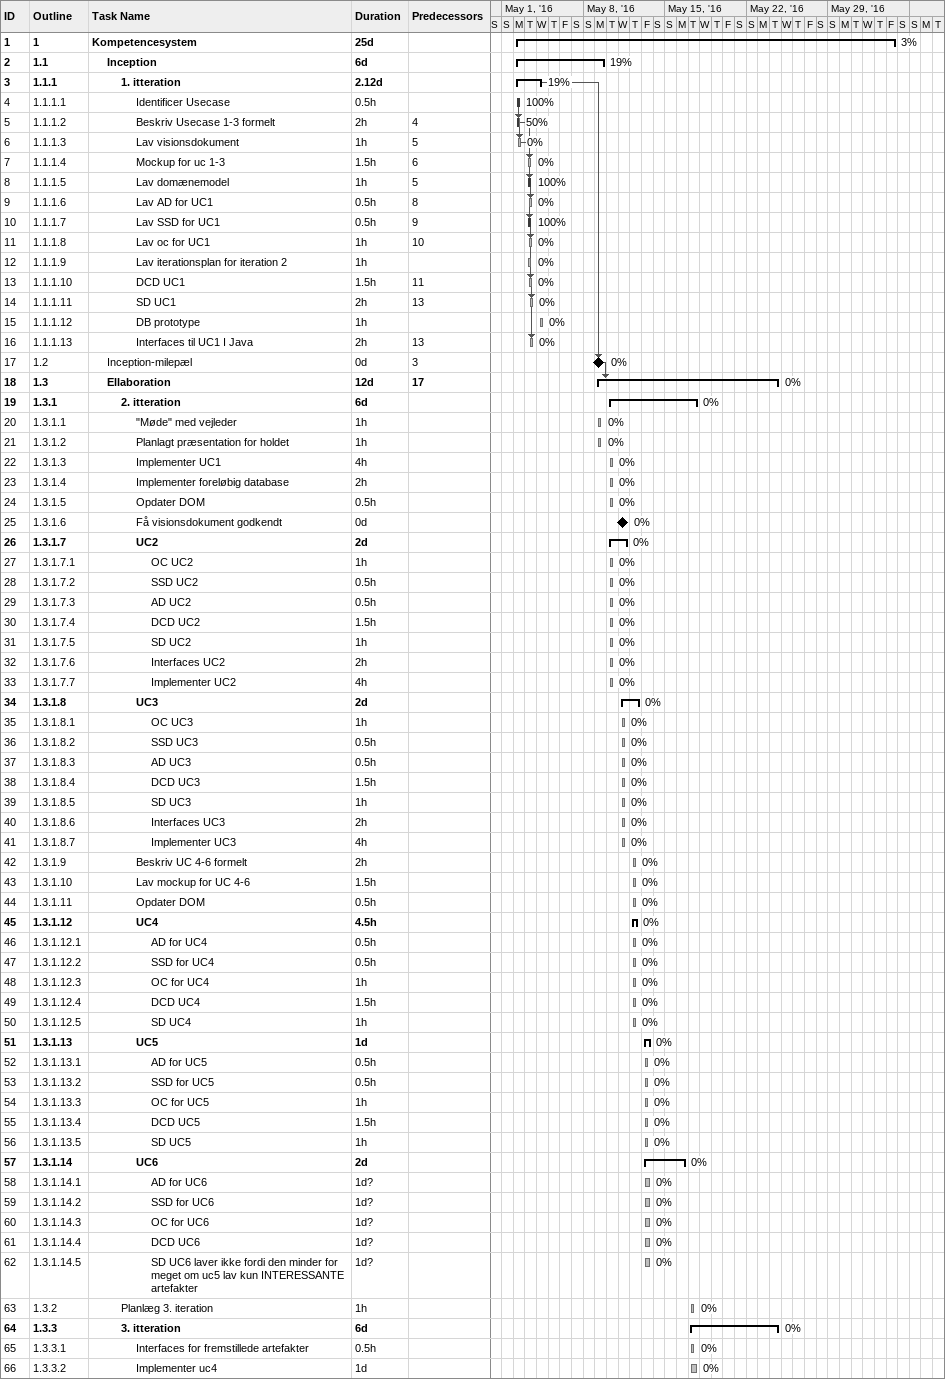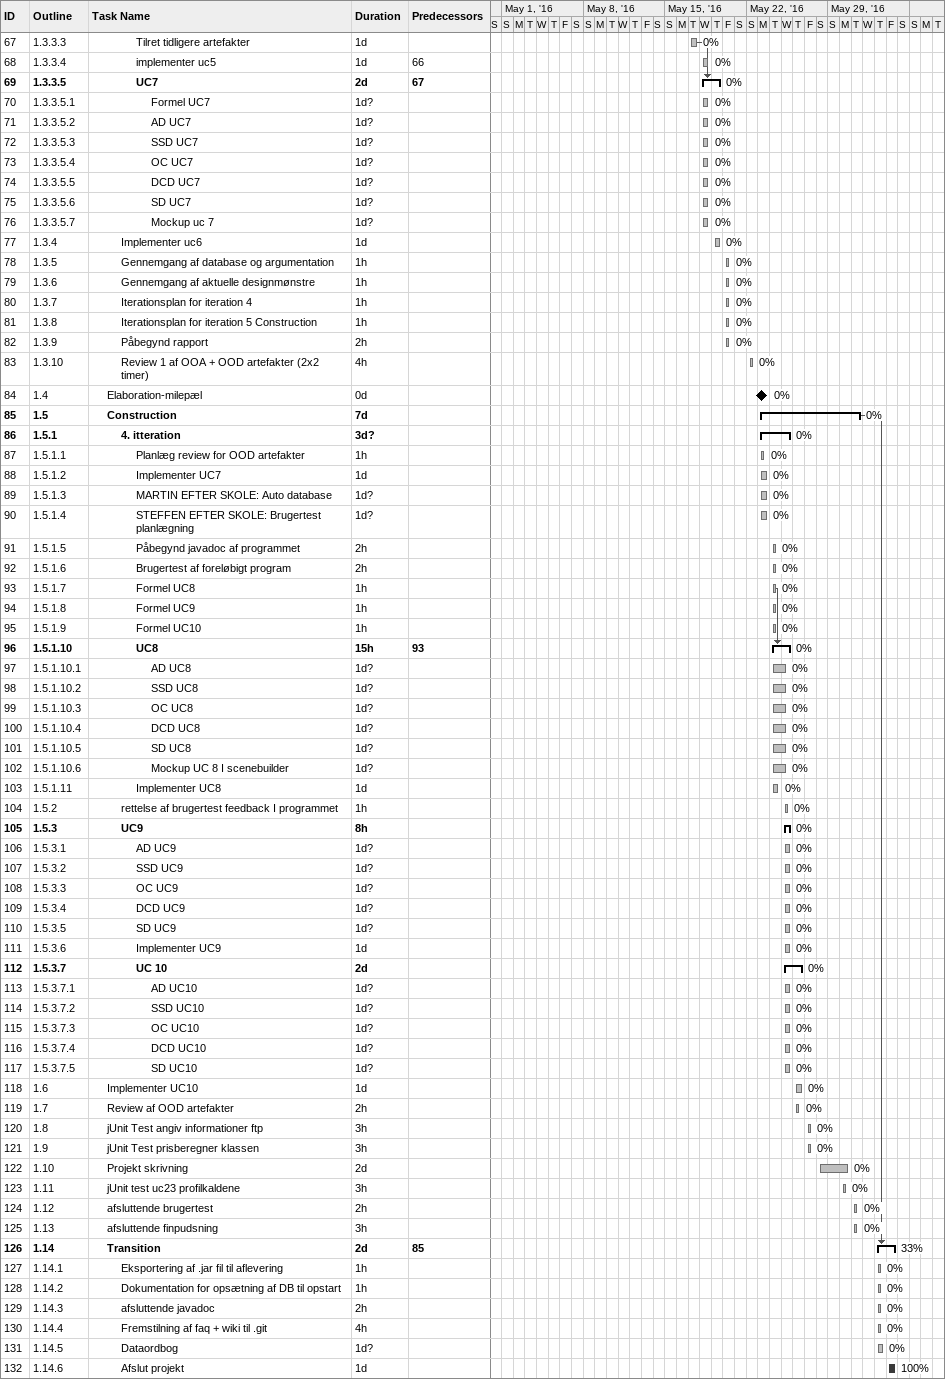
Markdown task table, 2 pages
| ID | WBS | Task | Duration | Start | Finish | Predecessors | % complete |
|---|---|---|---|---|---|---|---|
| 1 | 1 | **Kompetencesystem** | 25d | 2016-05-02 | 2016-06-03 |  | 3 |
| 2 | 1.1 | **Inception** | 6d | 2016-05-02 | 2016-05-09 |  | 19 |
| 3 | 1.1.1 | **1. itteration** | 2.12d | 2016-05-02 | 2016-05-04 |  | 19 |
| 4 | 1.1.1.1 | Identificer Usecase | 0.5h | 2016-05-02 | 2016-05-02 |  | 100 |
| 5 | 1.1.1.2 | Beskriv Usecase 1-3 formelt | 2h | 2016-05-02 | 2016-05-02 | 4 | 50 |
| 6 | 1.1.1.3 | Lav visionsdokument | 1h | 2016-05-02 | 2016-05-02 | 5 | 0 |
| 7 | 1.1.1.4 | Mockup for uc 1-3 | 1.5h | 2016-05-03 | 2016-05-03 | 6 | 0 |
| 8 | 1.1.1.5 | Lav domænemodel | 1h | 2016-05-03 | 2016-05-03 | 5 | 100 |
| 9 | 1.1.1.6 | Lav AD for UC1 | 0.5h | 2016-05-03 | 2016-05-03 | 8 | 0 |
| 10 | 1.1.1.7 | Lav SSD for UC1 | 0.5h | 2016-05-03 | 2016-05-03 | 9 | 100 |
| 11 | 1.1.1.8 | Lav oc for UC1 | 1h | 2016-05-03 | 2016-05-03 | 10 | 0 |
| 12 | 1.1.1.9 | Lav iterationsplan for iteration 2 | 1h | 2016-05-03 | 2016-05-03 |  | 0 |
| 13 | 1.1.1.10 | DCD UC1 | 1.5h | 2016-05-03 | 2016-05-03 | 11 | 0 |
| 14 | 1.1.1.11 | SD UC1 | 2h | 2016-05-03 | 2016-05-03 | 13 | 0 |
| 15 | 1.1.1.12 | DB prototype | 1h | 2016-05-04 | 2016-05-04 |  | 0 |
| 16 | 1.1.1.13 | Interfaces til UC1 I Java | 2h | 2016-05-03 | 2016-05-03 | 13 | 0 |
| 17 | 1.2 | Inception-milepæl | 0d | 2016-05-09 | 2016-05-09 | 3 | 0 |
| 18 | 1.3 | **Ellaboration** | 12d | 2016-05-09 | 2016-05-24 | 17 | 0 |
| 19 | 1.3.1 | **2. itteration** | 6d | 2016-05-10 | 2016-05-17 |  | 0 |
| 20 | 1.3.1.1 | "Møde" med vejleder | 1h | 2016-05-09 | 2016-05-09 |  | 0 |
| 21 | 1.3.1.2 | Planlagt præsentation for holdet | 1h | 2016-05-09 | 2016-05-09 |  | 0 |
| 22 | 1.3.1.3 | Implementer UC1 | 4h | 2016-05-10 | 2016-05-10 |  | 0 |
| 23 | 1.3.1.4 | Implementer foreløbig database | 2h | 2016-05-10 | 2016-05-10 |  | 0 |
| 24 | 1.3.1.5 | Opdater DOM | 0.5h | 2016-05-10 | 2016-05-10 |  | 0 |
| 25 | 1.3.1.6 | Få visionsdokument godkendt | 0d | 2016-05-11 | 2016-05-11 |  | 0 |
| 26 | 1.3.1.7 | **UC2** | 2d | 2016-05-10 | 2016-05-11 |  | 0 |
| 27 | 1.3.1.7.1 | OC UC2 | 1h | 2016-05-10 | 2016-05-10 |  | 0 |
| 28 | 1.3.1.7.2 | SSD UC2 | 0.5h | 2016-05-10 | 2016-05-10 |  | 0 |
| 29 | 1.3.1.7.3 | AD UC2 | 0.5h | 2016-05-10 | 2016-05-10 |  | 0 |
| 30 | 1.3.1.7.4 | DCD UC2 | 1.5h | 2016-05-10 | 2016-05-10 |  | 0 |
| 31 | 1.3.1.7.5 | SD UC2 | 1h | 2016-05-10 | 2016-05-10 |  | 0 |
| 32 | 1.3.1.7.6 | Interfaces UC2 | 2h | 2016-05-10 | 2016-05-10 |  | 0 |
| 33 | 1.3.1.7.7 | Implementer UC2 | 4h | 2016-05-10 | 2016-05-10 |  | 0 |
| 34 | 1.3.1.8 | **UC3** | 2d | 2016-05-11 | 2016-05-12 |  | 0 |
| 35 | 1.3.1.8.1 | OC UC3 | 1h | 2016-05-11 | 2016-05-11 |  | 0 |
| 36 | 1.3.1.8.2 | SSD UC3 | 0.5h | 2016-05-11 | 2016-05-11 |  | 0 |
| 37 | 1.3.1.8.3 | AD UC3 | 0.5h | 2016-05-11 | 2016-05-11 |  | 0 |
| 38 | 1.3.1.8.4 | DCD UC3 | 1.5h | 2016-05-11 | 2016-05-11 |  | 0 |
| 39 | 1.3.1.8.5 | SD UC3 | 1h | 2016-05-11 | 2016-05-11 |  | 0 |
| 40 | 1.3.1.8.6 | Interfaces UC3 | 2h | 2016-05-11 | 2016-05-11 |  | 0 |
| 41 | 1.3.1.8.7 | Implementer UC3 | 4h | 2016-05-11 | 2016-05-11 |  | 0 |
| 42 | 1.3.1.9 | Beskriv UC 4-6 formelt | 2h | 2016-05-12 | 2016-05-12 |  | 0 |
| 43 | 1.3.1.10 | Lav mockup for UC 4-6 | 1.5h | 2016-05-12 | 2016-05-12 |  | 0 |
| 44 | 1.3.1.11 | Opdater DOM | 0.5h | 2016-05-12 | 2016-05-12 |  | 0 |
| 45 | 1.3.1.12 | **UC4** | 4.5h | 2016-05-12 | 2016-05-12 |  | 0 |
| 46 | 1.3.1.12.1 | AD for UC4 | 0.5h | 2016-05-12 | 2016-05-12 |  | 0 |
| 47 | 1.3.1.12.2 | SSD for UC4 | 0.5h | 2016-05-12 | 2016-05-12 |  | 0 |
| 48 | 1.3.1.12.3 | OC for UC4 | 1h | 2016-05-12 | 2016-05-12 |  | 0 |
| 49 | 1.3.1.12.4 | DCD UC4 | 1.5h | 2016-05-12 | 2016-05-12 |  | 0 |
| 50 | 1.3.1.12.5 | SD UC4 | 1h | 2016-05-12 | 2016-05-12 |  | 0 |
| 51 | 1.3.1.13 | **UC5** | 1d | 2016-05-13 | 2016-05-13 |  | 0 |
| 52 | 1.3.1.13.1 | AD for UC5 | 0.5h | 2016-05-13 | 2016-05-13 |  | 0 |
| 53 | 1.3.1.13.2 | SSD for UC5 | 0.5h | 2016-05-13 | 2016-05-13 |  | 0 |
| 54 | 1.3.1.13.3 | OC for UC5 | 1h | 2016-05-13 | 2016-05-13 |  | 0 |
| 55 | 1.3.1.13.4 | DCD UC5 | 1.5h | 2016-05-13 | 2016-05-13 |  | 0 |
| 56 | 1.3.1.13.5 | SD UC5 | 1h | 2016-05-13 | 2016-05-13 |  | 0 |
| 57 | 1.3.1.14 | **UC6** | 2d | 2016-05-13 | 2016-05-16 |  | 0 |
| 58 | 1.3.1.14.1 | AD for UC6 | 1d? | 2016-05-13 | 2016-05-13 |  | 0 |
| 59 | 1.3.1.14.2 | SSD for UC6 | 1d? | 2016-05-13 | 2016-05-13 |  | 0 |
| 60 | 1.3.1.14.3 | OC for UC6 | 1d? | 2016-05-13 | 2016-05-13 |  | 0 |
| 61 | 1.3.1.14.4 | DCD UC6 | 1d? | 2016-05-13 | 2016-05-13 |  | 0 |
| 62 | 1.3.1.14.5 | SD UC6 laver ikke fordi den minder for meget om uc5 lav kun INTERESSANTE artefakter | 1d? | 2016-05-13 | 2016-05-13 |  | 0 |
| 63 | 1.3.2 | Planlæg 3. iteration | 1h | 2016-05-17 | 2016-05-17 |  | 0 |
| 64 | 1.3.3 | **3. itteration** | 6d | 2016-05-17 | 2016-05-24 |  | 0 |
| 65 | 1.3.3.1 | Interfaces for fremstillede artefakter | 0.5h | 2016-05-17 | 2016-05-17 |  | 0 |
| 66 | 1.3.3.2 | Implementer uc4 | 1d | 2016-05-17 | 2016-05-17 |  | 0 |
| 67 | 1.3.3.3 | Tilret tidligere artefakter | 1d | 2016-05-17 | 2016-05-17 |  | 0 |
| 68 | 1.3.3.4 | implementer uc5 | 1d | 2016-05-18 | 2016-05-18 | 66 | 0 |
| 69 | 1.3.3.5 | **UC7** | 2d | 2016-05-18 | 2016-05-19 | 67 | 0 |
| 70 | 1.3.3.5.1 | Formel UC7 | 1d? | 2016-05-18 | 2016-05-18 |  | 0 |
| 71 | 1.3.3.5.2 | AD UC7 | 1d? | 2016-05-18 | 2016-05-18 |  | 0 |
| 72 | 1.3.3.5.3 | SSD UC7 | 1d? | 2016-05-18 | 2016-05-18 |  | 0 |
| 73 | 1.3.3.5.4 | OC UC7 | 1d? | 2016-05-18 | 2016-05-18 |  | 0 |
| 74 | 1.3.3.5.5 | DCD UC7 | 1d? | 2016-05-18 | 2016-05-18 |  | 0 |
| 75 | 1.3.3.5.6 | SD UC7 | 1d? | 2016-05-18 | 2016-05-18 |  | 0 |
| 76 | 1.3.3.5.7 | Mockup uc 7 | 1d? | 2016-05-18 | 2016-05-18 |  | 0 |
| 77 | 1.3.4 | Implementer uc6 | 1d | 2016-05-19 | 2016-05-19 |  | 0 |
| 78 | 1.3.5 | Gennemgang af database og argumentation | 1h | 2016-05-20 | 2016-05-20 |  | 0 |
| 79 | 1.3.6 | Gennemgang af aktuelle designmønstre | 1h | 2016-05-20 | 2016-05-20 |  | 0 |
| 80 | 1.3.7 | Iterationsplan for iteration 4 | 1h | 2016-05-20 | 2016-05-20 |  | 0 |
| 81 | 1.3.8 | Iterationsplan for iteration 5 Construction | 1h | 2016-05-20 | 2016-05-20 |  | 0 |
| 82 | 1.3.9 | Påbegynd rapport | 2h | 2016-05-20 | 2016-05-20 |  | 0 |
| 83 | 1.3.10 | Review 1 af OOA + OOD artefakter (2x2 timer) | 4h | 2016-05-22 | 2016-05-22 |  | 0 |
| 84 | 1.4 | Elaboration-milepæl | 0d | 2016-05-23 | 2016-05-23 |  | 0 |
| 85 | 1.5 | **Construction** | 7d | 2016-05-23 | 2016-05-31 |  | 0 |
| 86 | 1.5.1 | **4. itteration** | 3d? | 2016-05-23 | 2016-05-25 |  | 0 |
| 87 | 1.5.1.1 | Planlæg review for OOD artefakter | 1h | 2016-05-23 | 2016-05-23 |  | 0 |
| 88 | 1.5.1.2 | Implementer UC7 | 1d | 2016-05-23 | 2016-05-23 |  | 0 |
| 89 | 1.5.1.3 | MARTIN EFTER SKOLE: Auto database | 1d? | 2016-05-23 | 2016-05-23 |  | 0 |
| 90 | 1.5.1.4 | STEFFEN EFTER SKOLE: Brugertest planlægning | 1d? | 2016-05-23 | 2016-05-23 |  | 0 |
| 91 | 1.5.1.5 | Påbegynd javadoc af programmet | 2h | 2016-05-24 | 2016-05-24 |  | 0 |
| 92 | 1.5.1.6 | Brugertest af foreløbigt program | 2h | 2016-05-24 | 2016-05-24 |  | 0 |
| 93 | 1.5.1.7 | Formel UC8 | 1h | 2016-05-24 | 2016-05-24 |  | 0 |
| 94 | 1.5.1.8 | Formel UC9 | 1h | 2016-05-24 | 2016-05-24 |  | 0 |
| 95 | 1.5.1.9 | Formel UC10 | 1h | 2016-05-24 | 2016-05-24 |  | 0 |
| 96 | 1.5.1.10 | **UC8** | 15h | 2016-05-24 | 2016-05-25 | 93 | 0 |
| 97 | 1.5.1.10.1 | AD UC8 | 1d? | 2016-05-24 | 2016-05-25 |  | 0 |
| 98 | 1.5.1.10.2 | SSD UC8 | 1d? | 2016-05-24 | 2016-05-25 |  | 0 |
| 99 | 1.5.1.10.3 | OC UC8 | 1d? | 2016-05-24 | 2016-05-25 |  | 0 |
| 100 | 1.5.1.10.4 | DCD UC8 | 1d? | 2016-05-24 | 2016-05-25 |  | 0 |
| 101 | 1.5.1.10.5 | SD UC8 | 1d? | 2016-05-24 | 2016-05-25 |  | 0 |
| 102 | 1.5.1.10.6 | Mockup UC 8 I scenebuilder | 1d? | 2016-05-24 | 2016-05-25 |  | 0 |
| 103 | 1.5.1.11 | Implementer UC8 | 1d | 2016-05-24 | 2016-05-24 |  | 0 |
| 104 | 1.5.2 | rettelse af brugertest feedback I programmet | 1h | 2016-05-25 | 2016-05-25 |  | 0 |
| 105 | 1.5.3 | **UC9** | 8h | 2016-05-25 | 2016-05-25 |  | 0 |
| 106 | 1.5.3.1 | AD UC9 | 1d? | 2016-05-25 | 2016-05-25 |  | 0 |
| 107 | 1.5.3.2 | SSD UC9 | 1d? | 2016-05-25 | 2016-05-25 |  | 0 |
| 108 | 1.5.3.3 | OC UC9 | 1d? | 2016-05-25 | 2016-05-25 |  | 0 |
| 109 | 1.5.3.4 | DCD UC9 | 1d? | 2016-05-25 | 2016-05-25 |  | 0 |
| 110 | 1.5.3.5 | SD UC9 | 1d? | 2016-05-25 | 2016-05-25 |  | 0 |
| 111 | 1.5.3.6 | Implementer UC9 | 1d | 2016-05-25 | 2016-05-25 |  | 0 |
| 112 | 1.5.3.7 | **UC 10** | 2d | 2016-05-25 | 2016-05-26 |  | 0 |
| 113 | 1.5.3.7.1 | AD UC10 | 1d? | 2016-05-25 | 2016-05-25 |  | 0 |
| 114 | 1.5.3.7.2 | SSD UC10 | 1d? | 2016-05-25 | 2016-05-25 |  | 0 |
| 115 | 1.5.3.7.3 | OC UC10 | 1d? | 2016-05-25 | 2016-05-25 |  | 0 |
| 116 | 1.5.3.7.4 | DCD UC10 | 1d? | 2016-05-25 | 2016-05-25 |  | 0 |
| 117 | 1.5.3.7.5 | SD UC10 | 1d? | 2016-05-25 | 2016-05-25 |  | 0 |
| 118 | 1.6 | Implementer UC10 | 1d | 2016-05-26 | 2016-05-26 |  | 0 |
| 119 | 1.7 | Review af OOD artefakter | 2h | 2016-05-26 | 2016-05-26 |  | 0 |
| 120 | 1.8 | jUnit Test angiv informationer ftp | 3h | 2016-05-27 | 2016-05-27 |  | 0 |
| 121 | 1.9 | jUnit Test prisberegner klassen | 3h | 2016-05-27 | 2016-05-27 |  | 0 |
| 122 | 1.10 | Projekt skrivning | 2d | 2016-05-28 | 2016-05-30 |  | 0 |
| 123 | 1.11 | jUnit test uc23 profilkaldene | 3h | 2016-05-30 | 2016-05-30 |  | 0 |
| 124 | 1.12 | afsluttende brugertest | 2h | 2016-05-31 | 2016-05-31 |  | 0 |
| 125 | 1.13 | afsluttende finpudsning | 3h | 2016-05-31 | 2016-05-31 |  | 0 |
| 126 | 1.14 | **Transition** | 2d | 2016-06-02 | 2016-06-03 | 85 | 33 |
| 127 | 1.14.1 | Eksportering af .jar fil til aflevering | 1h | 2016-06-02 | 2016-06-02 |  | 0 |
| 128 | 1.14.2 | Dokumentation for opsætning af DB til opstart | 1h | 2016-06-02 | 2016-06-02 |  | 0 |
| 129 | 1.14.3 | afsluttende javadoc | 2h | 2016-06-02 | 2016-06-02 |  | 0 |
| 130 | 1.14.4 | Fremstilning af faq + wiki til .git | 4h | 2016-06-02 | 2016-06-02 |  | 0 |
| 131 | 1.14.5 | Dataordbog | 1d? | 2016-06-02 | 2016-06-02 |  | 0 |
| 132 | 1.14.6 | Afslut projekt | 1d | 2016-06-03 | 2016-06-03 |  | 100 |
